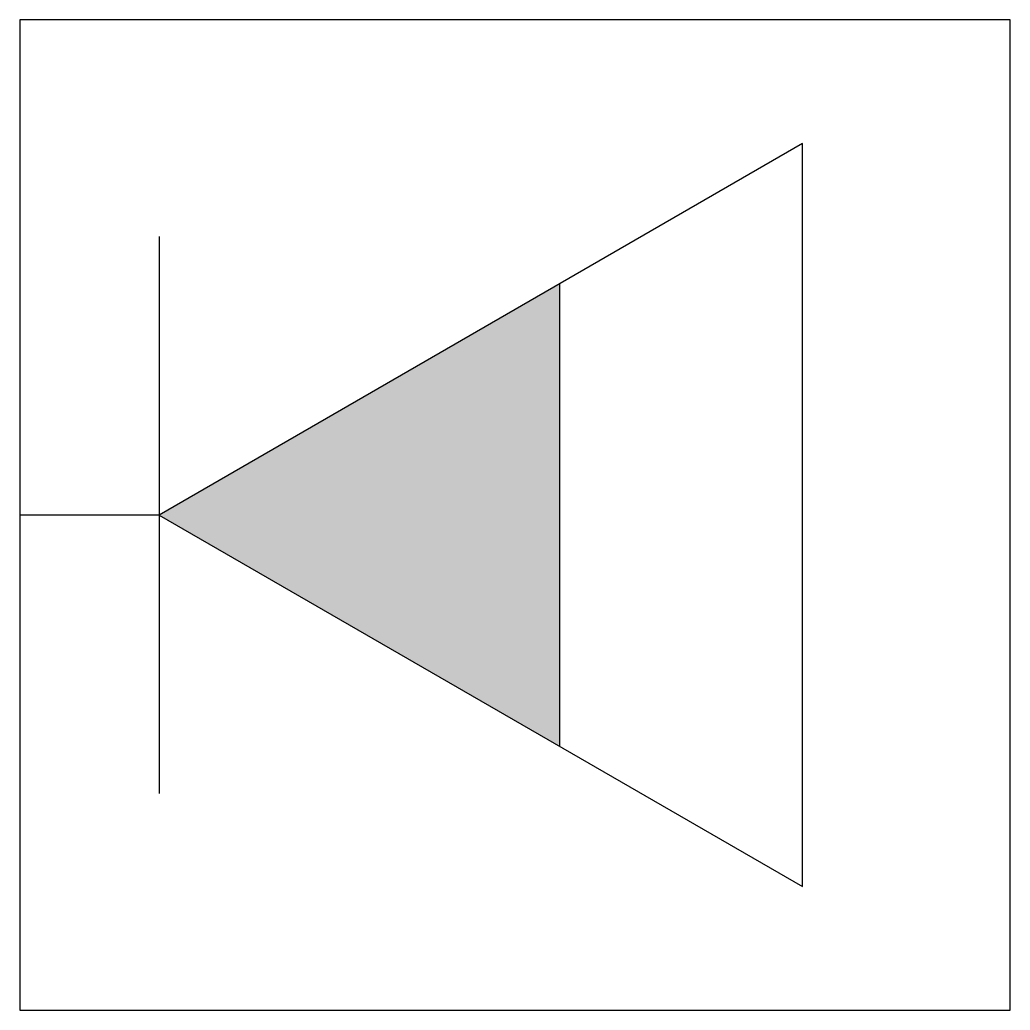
# Model space of a CAD drawing. Header units: millimetres. Extents: x -6081.956 to -6081.556, y -960.457 to -960.057.
import ezdxf

# ---------------------------------------------------------------- set-up
doc = ezdxf.new("R2010")
doc.units = ezdxf.units.MM
doc.layers.add('Tel_Símbolos', color=3, linetype='Continuous')

msp = doc.modelspace()

# ---------------------------------------------------------------- hatches: boundary and pattern name
at = {"layer": 'Tel_Símbolos'}
msp.add_hatch(color=1, dxfattribs=at).paths.add_polyline_path([(-6081.73805, -960.35001), (-6081.73805, -960.16327), (-6081.89977, -960.25664)])

# ---------------------------------------------------------------- linework, layer by layer
for p, q in [((-6081.89977, -960.14414), (-6081.89977, -960.36914)), ((-6081.73805, -960.16327), (-6081.73805, -960.35001)), ((-6081.89977, -960.25664), (-6081.95602, -960.25664))]:
    msp.add_line(p, q, dxfattribs=at)
at = {"layer": 'Tel_Símbolos', "color": 2}
msp.add_lwpolyline([(-6081.95602, -960.45664), (-6081.55602, -960.45664), (-6081.55602, -960.05664), (-6081.95602, -960.05664)], close=True, dxfattribs=at)
at = {"layer": 'Tel_Símbolos'}
msp.add_lwpolyline([(-6081.63996, -960.10664), (-6081.89977, -960.25664), (-6081.63996, -960.40664)], close=True, dxfattribs=at)

doc.saveas('drawing.dxf')
